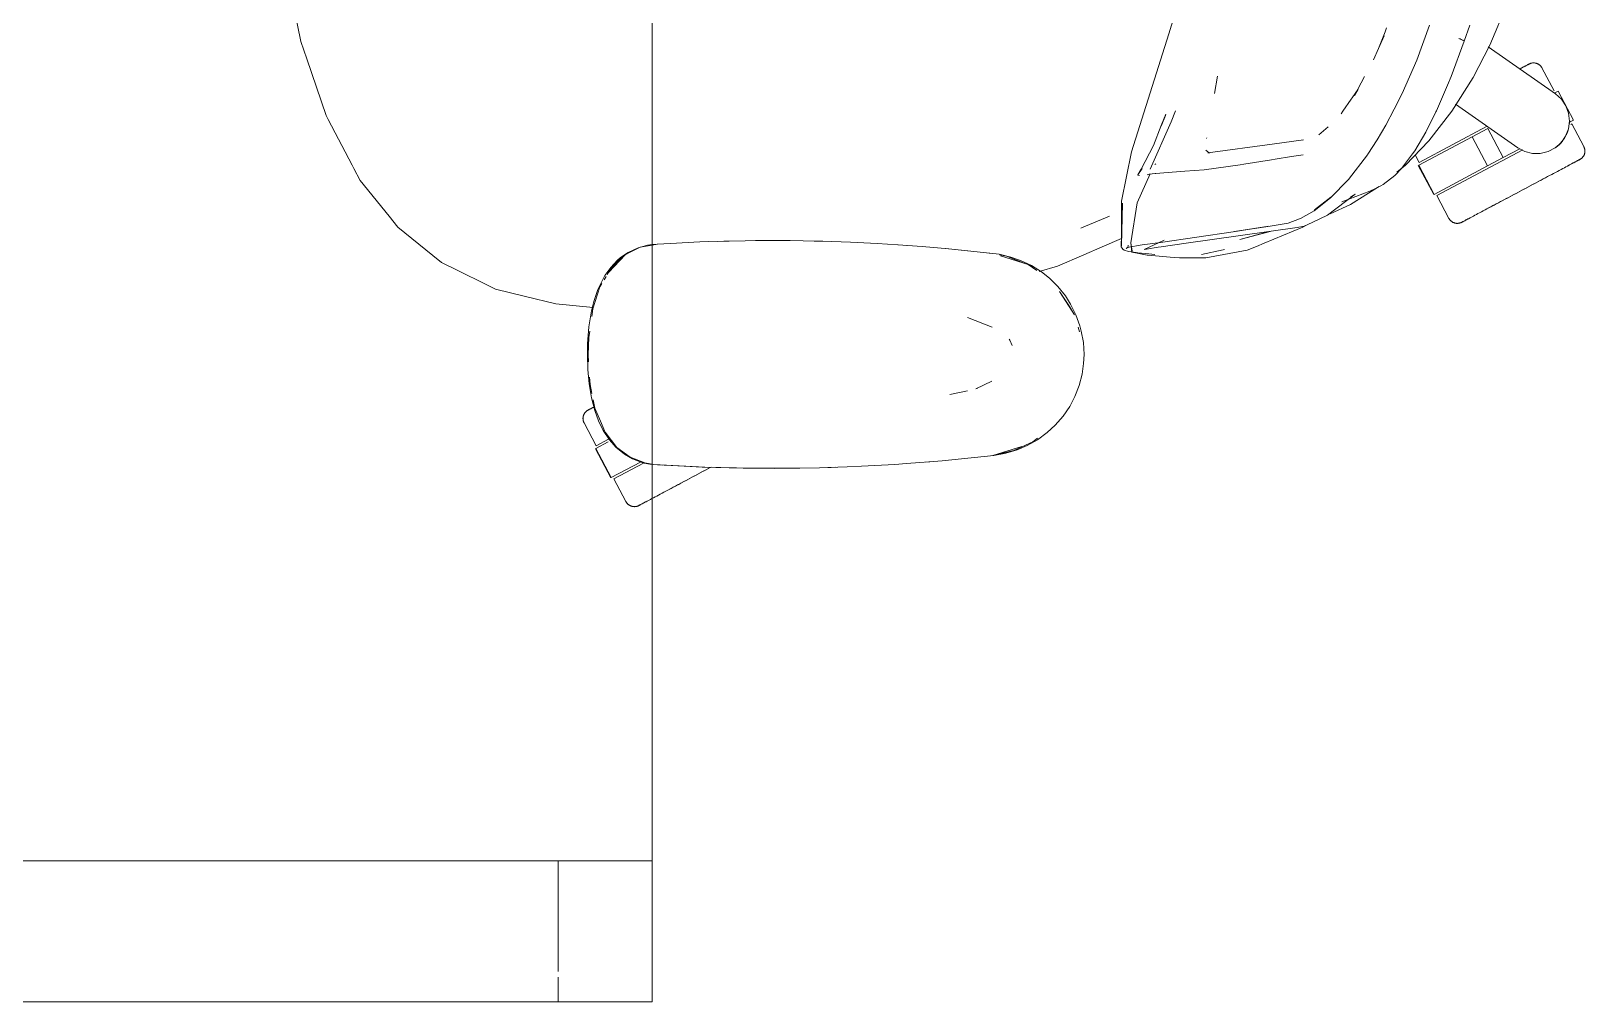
# Model space of a CAD drawing. Header units: millimetres. Extents: x 79795 to 317870, y -36033 to 97293.
# Drawn here: x 223304 to 223965, y 32610 to 33023 of the extents above; entities that cross this region are included whole.
import ezdxf

# ---------------------------------------------------------------- set-up
doc = ezdxf.new("R2010")
doc.units = ezdxf.units.MM
doc.header["$MEASUREMENT"] = 0
doc.layers.add('G-IMPT', color=8, linetype='CONTINUOUS', lineweight=9)
doc.layers.add('I-FURN', color=8, linetype='CONTINUOUS', lineweight=9)

msp = doc.modelspace()

# ---------------------------------------------------------------- linework, layer by layer
at = {"layer": 'G-IMPT'}
for p, q in [((223787.68, 33021.85), (223796.86, 33051.82)), ((223415.5, 33032.43), (223418.37, 33018.61)), ((223931.67, 33034.94), (223924.15, 33016.96)), ((223876.88, 33015.53), (223879.6, 33022.62)), ((223880.27, 33024.34), (223879.6, 33022.62)), ((223893.11, 33010.66), (223898.57, 33025.54)), ((223913.28, 33018.65), (223915.68, 33025.58)), ((223420.89, 33011.17), (223418.37, 33018.61)), ((223787.68, 33021.85), (223771.69, 32971.61)), ((223874.69, 33010.69), (223876.88, 33015.53)), ((223876.88, 33015.53), (223879.19, 33020.98)), ((223907.74, 33003.68), (223913.31, 33018.65)), ((223912.04, 33019.43), (223910.99, 33019.86)), ((223910.99, 33019.86), (223911.58, 33019.63)), ((223912.04, 33019.43), (223911.58, 33019.63)), ((223912.04, 33019.43), (223912.69, 33019.15)), ((223912.04, 33019.43), (223912.87, 33019.05)), ((223912.69, 33019.15), (223912.87, 33019.05)), ((223913.28, 33018.78), (223912.87, 33019.05)), ((223912.87, 33019.05), (223913.27, 33018.83)), ((223913.28, 33018.78), (223913.27, 33018.83)), ((223913.31, 33018.65), (223913.28, 33018.78)), ((223913.28, 33018.78), (223913.28, 33018.65)), ((223917.06, 33003.19), (223924.15, 33016.96)), ((223420.89, 33011.17), (223429.04, 32987.08)), ((223893.11, 33010.66), (223886.94, 32996.43)), ((223808.4, 33003.74), (223806.99, 32996.48)), ((223870.81, 33003.64), (223866.63, 32995.54)), ((223906.26, 33000), (223907.74, 33003.68)), ((223908.09, 32988.89), (223917.06, 33003.19)), ((223868.13, 32998.31), (223865.57, 32994.56)), ((223868.13, 32998.31), (223866.63, 32995.54)), ((223883.55, 32989.7), (223886.94, 32996.43)), ((223901.49, 32989.05), (223906.26, 33000)), ((223790.41, 32989.01), (223788.67, 32984.43)), ((223865.18, 32993.98), (223861.68, 32988.85)), ((223865.57, 32994.56), (223865.18, 32993.98)), ((223883.55, 32989.7), (223879.98, 32982.91)), ((223901.49, 32989.05), (223896.96, 32979.99)), ((223901.49, 32989.05), (223897.27, 32980.59)), ((223908.09, 32988.89), (223898.28, 32976.29)), ((223901.27, 32988.6), (223901.49, 32989.05)), ((223429.91, 32985.42), (223429.04, 32987.08)), ((223440.21, 32965.91), (223429.91, 32985.42)), ((223788.67, 32984.43), (223779.74, 32964.27)), ((223781.11, 32974.32), (223784.37, 32982.79)), ((223786.39, 32987.69), (223784.36, 32982.59)), ((223784.36, 32982.59), (223786.16, 32987.12)), ((223784.37, 32982.79), (223786.39, 32987.69)), ((223861.68, 32988.85), (223860.93, 32987.74)), ((223876.21, 32976.68), (223879.98, 32982.91)), ((223901.27, 32988.6), (223896.96, 32979.99)), ((223803.72, 32977.26), (223803.77, 32977.61)), ((223831.56, 32974.93), (223844.91, 32976.71)), ((223844.91, 32976.71), (223844.44, 32976.57)), ((223855.41, 32982.21), (223851.5, 32978.88)), ((223876.21, 32976.68), (223872.33, 32970.59)), ((223888.32, 32966), (223898.28, 32976.29)), ((223896.96, 32979.99), (223892.23, 32972)), ((223896.96, 32979.99), (223897.27, 32980.59)), ((223771.69, 32971.61), (223767.49, 32950.65)), ((223781.11, 32974.32), (223775.84, 32964.21)), ((223803.37, 32972.31), (223804.93, 32971.07)), ((223831.56, 32974.93), (223804.22, 32971.2)), ((223804.22, 32971.2), (223804.49, 32971.15)), ((223804.72, 32971.11), (223804.49, 32971.15)), ((223839.75, 32969.58), (223832.91, 32968.52)), ((223839.75, 32969.58), (223844.82, 32970.33)), ((223864.14, 32959.89), (223872.16, 32970.33)), ((223872.16, 32970.33), (223872.33, 32970.59)), ((223886.65, 32964.58), (223891.37, 32970.71)), ((223891.37, 32970.71), (223892.23, 32972)), ((223440.21, 32965.91), (223440.94, 32964.54)), ((223443.64, 32959.41), (223440.94, 32964.54)), ((223774.49, 32961.76), (223776.33, 32964.46)), ((223774.49, 32961.76), (223775.84, 32964.21)), ((223782.12, 32966.44), (223781.68, 32966.17)), ((223785.54, 32962.67), (223782.13, 32962.42)), ((223785.54, 32962.67), (223794.39, 32963.31)), ((223802.63, 32963.92), (223794.39, 32963.31)), ((223802.71, 32963.93), (223802.63, 32963.92)), ((223802.71, 32963.93), (223817.92, 32966.14)), ((223817.92, 32966.14), (223819.48, 32966.39)), ((223819.48, 32966.39), (223831.25, 32968.26)), ((223832.91, 32968.52), (223831.25, 32968.26)), ((223886.65, 32964.58), (223883.76, 32961.55)), ((223884.65, 32963), (223888.32, 32966)), ((223443.64, 32959.41), (223455.85, 32944.27)), ((223774.12, 32949.95), (223779.71, 32962.24)), ((223774.49, 32961.76), (223774.45, 32961.93)), ((223774.51, 32961.63), (223774.49, 32961.76)), ((223775.2, 32961.48), (223774.51, 32961.63)), ((223778.47, 32961.79), (223779.24, 32962.07)), ((223779.3, 32962.09), (223779.24, 32962.07)), ((223781.76, 32962.38), (223779.3, 32962.09)), ((223781.76, 32962.38), (223782.13, 32962.42)), ((223856.4, 32951.99), (223864.14, 32959.89)), ((223876.4, 32956.38), (223864.95, 32949.26)), ((223875.32, 32955.9), (223873.09, 32954.83)), ((223877.76, 32957.07), (223875.32, 32955.9)), ((223876.4, 32956.38), (223877.17, 32956.88)), ((223877.76, 32957.07), (223878.89, 32957.69)), ((223878.89, 32957.69), (223883.76, 32961.55)), ((223767.93, 32949.76), (223767.35, 32931.32)), ((223767.49, 32950.65), (223767.45, 32931.78)), ((223767.93, 32949.76), (223767.45, 32931.78)), ((223774.12, 32949.95), (223771.41, 32932.9)), ((223856.4, 32951.99), (223849.44, 32946.57)), ((223849.66, 32946.9), (223856.61, 32952.3)), ((223849.66, 32946.9), (223853.04, 32949.49)), ((223856.61, 32952.3), (223853.04, 32949.49)), ((223866.84, 32953.55), (223855.19, 32944.64)), ((223864.95, 32949.26), (223856.32, 32945.28)), ((223861.18, 32950.32), (223873.09, 32954.83)), ((223866.84, 32953.55), (223864.89, 32952.44)), ((223459.61, 32939.61), (223455.85, 32944.27)), ((223762.35, 32944.22), (223750.49, 32939.3)), ((223843.18, 32943.07), (223838.39, 32941.32)), ((223843.18, 32943.07), (223843.6, 32943.29)), ((223849.44, 32946.57), (223843.6, 32943.29)), ((223855.19, 32944.64), (223848.61, 32941.57)), ((223474.56, 32927.44), (223459.61, 32939.61)), ((223750.23, 32939.19), (223750.49, 32939.3)), ((223814.95, 32937.63), (223784.08, 32933.07)), ((223795.04, 32932.68), (223842.26, 32939.36)), ((223814.95, 32937.63), (223830.14, 32939.95)), ((223815.55, 32937.72), (223830.72, 32940.02)), ((223815.55, 32937.72), (223830.14, 32939.95)), ((223817.84, 32934.23), (223830.78, 32937.74)), ((223817.84, 32934.23), (223829.73, 32937.59)), ((223844.69, 32939.52), (223828.24, 32932.72)), ((223838.39, 32941.32), (223830.72, 32940.02)), ((223842.26, 32939.36), (223845.25, 32940)), ((223845.86, 32940.29), (223844.69, 32939.52)), ((223848.61, 32941.57), (223845.25, 32940)), ((223557.59, 32928.82), (223561.91, 32930.81)), ((223558.5, 32928.9), (223562.76, 32931)), ((223565.87, 32931.87), (223561.91, 32930.81)), ((223562.76, 32931), (223567.8, 32931.94)), ((223567.8, 32932.11), (223565.87, 32931.87)), ((223567.8, 32931.94), (223570.1, 32932.37)), ((223569.88, 32932.37), (223567.8, 32932.11)), ((223575.54, 32932.66), (223569.88, 32932.37)), ((223575.54, 32932.66), (223588.1, 32933.27)), ((223591.65, 32933.39), (223588.1, 32933.27)), ((223607.32, 32933.77), (223591.65, 32933.39)), ((223595.69, 32933.48), (223598.37, 32933.6)), ((223600.59, 32933.6), (223598.37, 32933.6)), ((223607.32, 32933.77), (223611.83, 32933.82)), ((223611.83, 32933.82), (223626.54, 32933.82)), ((223632.01, 32933.75), (223626.54, 32933.82)), ((223632.01, 32933.75), (223644.32, 32933.45)), ((223638.79, 32933.61), (223636.71, 32933.61)), ((223640.45, 32933.53), (223638.79, 32933.61)), ((223652.2, 32933.16), (223644.32, 32933.45)), ((223652.2, 32933.16), (223663.5, 32932.62)), ((223672.38, 32932.06), (223663.5, 32932.62)), ((223672.38, 32932.06), (223682.66, 32931.33)), ((223674.42, 32931.92), (223672.51, 32932.01)), ((223674.42, 32931.92), (223675.83, 32931.79)), ((223694.06, 32930.34), (223682.66, 32931.33)), ((223715.5, 32927.99), (223692.54, 32930.45)), ((223692.54, 32930.45), (223712.68, 32928.32)), ((223715.5, 32927.99), (223694.06, 32930.34)), ((223751.46, 32927.77), (223759.29, 32931.19)), ((223759.29, 32931.19), (223767.46, 32934.76)), ((223767.32, 32931.2), (223767.51, 32932.07)), ((223767.32, 32931.2), (223767.72, 32930.63)), ((223767.35, 32931.32), (223767.45, 32931.78)), ((223767.45, 32931.78), (223767.49, 32931.96)), ((223767.51, 32932.07), (223767.49, 32931.96)), ((223768.09, 32930.13), (223767.72, 32930.63)), ((223768.09, 32930.13), (223768.63, 32929.81)), ((223770.49, 32929.26), (223768.63, 32929.81)), ((223770.58, 32931.02), (223769.48, 32930.46)), ((223769.98, 32930.86), (223769.48, 32930.46)), ((223769.96, 32930.85), (223776.22, 32931.96)), ((223770.58, 32931.02), (223769.96, 32930.85)), ((223770.3, 32931.4), (223769.98, 32930.86)), ((223770.3, 32931.4), (223770.38, 32931.9)), ((223772.1, 32929.32), (223771.41, 32932.9)), ((223772.1, 32929.32), (223771.47, 32932.87)), ((223771.47, 32932.87), (223771.86, 32928.91)), ((223784.08, 32933.07), (223776.22, 32931.96)), ((223785.63, 32934.05), (223777.19, 32930.05)), ((223777.19, 32930.05), (223778.06, 32930.19)), ((223778.06, 32930.19), (223783.08, 32931.03)), ((223783.08, 32931.03), (223784.38, 32931.24)), ((223795.04, 32932.68), (223784.38, 32931.24)), ((223801.46, 32927.91), (223810.76, 32929.95)), ((223803.32, 32926.5), (223821.02, 32929.74)), ((223810.76, 32929.95), (223811.34, 32930.1)), ((223821.02, 32929.74), (223824.88, 32931.33)), ((223828.24, 32932.72), (223824.88, 32931.33)), ((223474.56, 32927.44), (223478.21, 32924.46)), ((223478.21, 32924.46), (223485.38, 32920.94)), ((223549.36, 32920.4), (223556.26, 32927.8)), ((223553.05, 32925.48), (223550.18, 32922.44)), ((223550.55, 32922.49), (223556.26, 32927.8)), ((223550.77, 32922.03), (223553.85, 32925.56)), ((223553.05, 32925.48), (223554.37, 32926.62)), ((223556.26, 32927.8), (223553.85, 32925.56)), ((223557.59, 32928.82), (223554.37, 32926.62)), ((223558.5, 32928.9), (223556.26, 32927.8)), ((223711.17, 32928.47), (223712.68, 32928.32)), ((223715.5, 32927.99), (223712.68, 32928.32)), ((223715.5, 32927.99), (223720.46, 32926.84)), ((223715.57, 32927.78), (223718.63, 32927.2)), ((223727.85, 32923.59), (223715.99, 32927.41)), ((223725.14, 32924.49), (223715.99, 32927.41)), ((223718.63, 32927.2), (223726.81, 32924)), ((223724.59, 32925.39), (223720.46, 32926.84)), ((223729.17, 32923.2), (223724.59, 32925.39)), ((223727.85, 32923.59), (223725.14, 32924.49)), ((223727.85, 32923.59), (223731.43, 32921.17)), ((223729.17, 32923.2), (223733.5, 32920.47)), ((223740.33, 32922.91), (223732.51, 32920.65)), ((223740.33, 32922.91), (223751.46, 32927.77)), ((223773.77, 32928.73), (223770.49, 32929.26)), ((223774.18, 32928.47), (223771.86, 32928.91)), ((223773.77, 32928.73), (223774.38, 32928.65)), ((223774.18, 32928.47), (223778.43, 32927.66)), ((223779.07, 32928.13), (223774.38, 32928.65)), ((223778.9, 32927.62), (223778.43, 32927.66)), ((223788.23, 32926.81), (223778.9, 32927.62)), ((223779.07, 32928.13), (223781.66, 32927.92)), ((223788.23, 32926.81), (223792.18, 32926.47)), ((223792.18, 32926.47), (223796.35, 32926.47)), ((223803.32, 32926.5), (223796.35, 32926.47)), ((223496.85, 32915.29), (223485.38, 32920.94)), ((223544.72, 32912.97), (223546.93, 32917.61)), ((223546.93, 32917.61), (223547.74, 32918.98)), ((223547.33, 32917.11), (223548.2, 32918.55)), ((223550.18, 32922.44), (223547.74, 32918.98)), ((223548.67, 32919.34), (223550.55, 32922.49)), ((223549.36, 32920.4), (223550.64, 32921.87)), ((223736.8, 32917.84), (223733.5, 32920.47)), ((223740.41, 32914.29), (223736.8, 32917.84)), ((223496.85, 32915.29), (223501.21, 32913.14)), ((223501.21, 32913.14), (223519.15, 32908.74)), ((223542.56, 32904.8), (223545.59, 32914.19)), ((223542.99, 32907.88), (223544.72, 32912.97)), ((223545.59, 32914.19), (223546.4, 32915.55)), ((223740.41, 32914.29), (223743.6, 32910.32)), ((223747.46, 32902.17), (223741.14, 32912.12)), ((223745.3, 32905.84), (223741.14, 32912.12)), ((223745.86, 32906.77), (223743.6, 32910.32)), ((223519.15, 32908.74), (223521.52, 32908.16)), ((223526.81, 32906.86), (223521.52, 32908.16)), ((223542.69, 32905.42), (223526.81, 32906.86)), ((223542.01, 32903.96), (223540.89, 32897.2)), ((223542.99, 32907.88), (223542.01, 32903.96)), ((223542.1, 32901.51), (223542.56, 32904.8)), ((223747.46, 32902.17), (223745.3, 32905.84)), ((223748.11, 32902.26), (223745.86, 32906.77)), ((223540.32, 32889.88), (223540.89, 32897.2)), ((223701.98, 32901.09), (223712.4, 32896.95)), ((223748.11, 32902.26), (223749.82, 32897.49)), ((223749.02, 32897.05), (223749.64, 32895.02)), ((223750.38, 32895.36), (223749.82, 32897.49)), ((223540.32, 32889.88), (223540.23, 32885.37)), ((223540.83, 32892.54), (223540.6, 32885.37)), ((223540.83, 32892.54), (223541.22, 32895.32)), ((223719.93, 32891.42), (223719.63, 32891.87)), ((223720.94, 32889.2), (223719.93, 32891.42)), ((223751.26, 32890.41), (223750.38, 32895.36)), ((223751.56, 32885.37), (223751.26, 32890.41)), ((223540.23, 32885.37), (223540.41, 32879.03)), ((223540.79, 32882.26), (223540.6, 32885.37)), ((223751.56, 32885.37), (223751.39, 32881.52)), ((223540.97, 32872.88), (223540.41, 32879.03)), ((223750.74, 32877.01), (223749.48, 32872.14)), ((223750.74, 32877.01), (223751.39, 32881.52)), ((223540.97, 32872.88), (223541.97, 32866.95)), ((223541.39, 32872.55), (223541.19, 32875.75)), ((223542.16, 32868.8), (223541.39, 32872.55)), ((223694.48, 32868.39), (223701.91, 32869.96)), ((223712.31, 32873.99), (223705.53, 32870.73)), ((223706.38, 32870.97), (223705.53, 32870.73)), ((223747.64, 32867.43), (223749.48, 32872.14)), ((223543.4, 32861.47), (223541.97, 32866.95)), ((223543.43, 32862.59), (223542.72, 32866.05)), ((223745.45, 32863.27), (223747.64, 32867.43)), ((223543.4, 32861.47), (223544.99, 32857.14)), ((223543.43, 32862.59), (223545.76, 32856.96)), ((223546.97, 32853.06), (223544.99, 32857.14)), ((223547.6, 32852.57), (223545.76, 32856.96)), ((223742.62, 32859.1), (223739.3, 32855.27)), ((223745.45, 32863.27), (223742.62, 32859.1)), ((223546.97, 32853.06), (223549.62, 32849.02)), ((223552.81, 32845.78), (223547.81, 32852.28)), ((223735.86, 32852.1), (223731.78, 32849.11)), ((223735.86, 32852.1), (223739.3, 32855.27)), ((223549.62, 32849.02), (223552.29, 32845.98)), ((223556.03, 32842.9), (223552.29, 32845.98)), ((223558.44, 32841.61), (223552.81, 32845.78)), ((223712.68, 32842.42), (223725.14, 32846.25)), ((223721.65, 32844.47), (223713.24, 32842.55)), ((223725.14, 32846.25), (223715.99, 32843.34)), ((223723.1, 32844.78), (223718.24, 32843.32)), ((223721.65, 32844.47), (223729.71, 32848.2)), ((223727.34, 32846.59), (223723.1, 32844.78)), ((223727.34, 32846.59), (223731.78, 32849.11)), ((223731.82, 32849.8), (223729.71, 32848.2)), ((223559.47, 32840.94), (223556.03, 32842.9)), ((223564.63, 32839.2), (223558.44, 32841.61)), ((223559.47, 32840.94), (223563.11, 32839.55)), ((223564.45, 32839.18), (223563.11, 32839.55)), ((223564.45, 32839.18), (223566.85, 32838.74)), ((223564.63, 32839.2), (223567.8, 32838.72)), ((223568.5, 32838.49), (223566.85, 32838.74)), ((223589.07, 32837.44), (223568.5, 32838.49)), ((223590.28, 32837.4), (223568.5, 32838.49)), ((223568.5, 32838.49), (223570.1, 32838.37)), ((223572.33, 32838.29), (223570.1, 32838.37)), ((223590.28, 32837.4), (223570.1, 32838.37)), ((223610.47, 32836.93), (223589.07, 32837.44)), ((223600.63, 32837.09), (223589.07, 32837.44)), ((223589.07, 32837.44), (223590.28, 32837.4)), ((223610.47, 32836.93), (223590.28, 32837.4)), ((223630.65, 32836.98), (223600.63, 32837.09)), ((223610.47, 32836.93), (223600.63, 32837.09)), ((223600.63, 32837.09), (223619.86, 32836.89)), ((223608.43, 32836.95), (223606.52, 32837.02)), ((223610.47, 32836.97), (223608.43, 32836.95)), ((223630.65, 32836.98), (223610.47, 32836.93)), ((223630.65, 32836.98), (223619.86, 32836.89)), ((223630.65, 32836.98), (223639.07, 32837.14)), ((223650.83, 32837.53), (223639.07, 32837.14)), ((223644.01, 32837.28), (223642.51, 32837.27)), ((223645.94, 32837.39), (223644.01, 32837.28)), ((223650.83, 32837.53), (223656.85, 32837.79)), ((223670.99, 32838.6), (223656.85, 32837.79)), ((223676.08, 32838.92), (223670.99, 32838.6)), ((223676.08, 32838.92), (223691.14, 32840.17)), ((223684.26, 32839.57), (223685.94, 32839.74)), ((223691.14, 32840.17), (223695.27, 32840.52)), ((223695.27, 32840.52), (223713.19, 32842.42)), ((223712.68, 32842.42), (223715.99, 32843.34)), ((223713.19, 32842.42), (223718.24, 32843.32))]:
    msp.add_line(p, q, dxfattribs=at)
at = {"layer": 'I-FURN'}
for p, q in [((223567.8, 32609.83), (223567.8, 34209.83)), ((223567.8, 34209.83), (223567.8, 32609.83)), ((223923.53, 33016.29), (223952.12, 32996.27)), ((223940.42, 33008.72), (223940.2, 33008.6)), ((223940.31, 33008.65), (223940.51, 33008.76)), ((223940.6, 33008.81), (223940.42, 33008.72)), ((223940.51, 33008.76), (223940.67, 33008.85)), ((223940.74, 33008.89), (223940.6, 33008.81)), ((223940.67, 33008.85), (223940.8, 33008.91)), ((223940.84, 33008.94), (223940.74, 33008.89)), ((223940.8, 33008.91), (223940.88, 33008.96)), ((223940.91, 33008.97), (223940.84, 33008.94)), ((223940.88, 33008.96), (223940.92, 33008.98)), ((223940.93, 33008.98), (223940.91, 33008.97)), ((223940.92, 33008.98), (223940.93, 33008.98)), ((223940.93, 33008.98), (223941.07, 33009.05)), ((223941.07, 33009.05), (223941.22, 33009.12)), ((223941.22, 33009.12), (223941.36, 33009.18)), ((223941.36, 33009.18), (223941.52, 33009.24)), ((223941.52, 33009.24), (223941.67, 33009.29)), ((223941.67, 33009.29), (223941.83, 33009.33)), ((223941.83, 33009.33), (223941.98, 33009.37)), ((223941.98, 33009.37), (223942.14, 33009.4)), ((223942.14, 33009.4), (223942.3, 33009.42)), ((223942.3, 33009.42), (223942.46, 33009.44)), ((223942.46, 33009.44), (223942.62, 33009.45)), ((223942.62, 33009.45), (223942.78, 33009.45)), ((223942.78, 33009.45), (223942.94, 33009.45)), ((223942.94, 33009.45), (223943.1, 33009.44)), ((223943.1, 33009.44), (223943.27, 33009.43)), ((223943.27, 33009.43), (223943.42, 33009.41)), ((223943.42, 33009.41), (223943.58, 33009.38)), ((223943.58, 33009.38), (223943.74, 33009.35)), ((223943.74, 33009.35), (223943.9, 33009.31)), ((223943.9, 33009.31), (223944.05, 33009.26)), ((223944.05, 33009.26), (223944.2, 33009.21)), ((223944.2, 33009.21), (223944.35, 33009.15)), ((223944.35, 33009.15), (223944.5, 33009.08)), ((223944.5, 33009.08), (223944.65, 33009.01)), ((223944.65, 33009.01), (223944.79, 33008.94)), ((223944.79, 33008.94), (223944.93, 33008.86)), ((223944.93, 33008.86), (223945.06, 33008.77)), ((223945.06, 33008.77), (223945.2, 33008.68)), ((223936.79, 33006.78), (223937.33, 33007.07)), ((223937.6, 33007.22), (223937.09, 33006.94)), ((223937.33, 33007.07), (223937.83, 33007.34)), ((223938.08, 33007.47), (223937.6, 33007.22)), ((223937.83, 33007.34), (223938.29, 33007.58)), ((223938.53, 33007.71), (223938.08, 33007.47)), ((223938.29, 33007.58), (223938.72, 33007.81)), ((223938.94, 33007.93), (223938.53, 33007.71)), ((223938.72, 33007.81), (223939.12, 33008.02)), ((223939.31, 33008.12), (223938.94, 33007.93)), ((223939.12, 33008.02), (223939.47, 33008.21)), ((223939.65, 33008.3), (223939.31, 33008.12)), ((223939.47, 33008.21), (223939.79, 33008.38)), ((223939.95, 33008.46), (223939.65, 33008.3)), ((223939.79, 33008.38), (223940.07, 33008.53)), ((223940.2, 33008.6), (223939.95, 33008.46)), ((223940.07, 33008.53), (223940.31, 33008.65)), ((223945.2, 33008.68), (223945.32, 33008.58)), ((223945.32, 33008.58), (223945.45, 33008.48)), ((223945.45, 33008.48), (223945.57, 33008.37)), ((223945.57, 33008.37), (223945.68, 33008.26)), ((223945.68, 33008.26), (223945.8, 33008.14)), ((223945.8, 33008.14), (223945.9, 33008.02)), ((223945.9, 33008.02), (223946, 33007.89)), ((223946, 33007.89), (223946.1, 33007.76)), ((223946.1, 33007.76), (223946.19, 33007.63)), ((223946.19, 33007.63), (223946.28, 33007.49)), ((223946.28, 33007.49), (223946.36, 33007.35)), ((223946.36, 33007.35), (223946.38, 33007.32)), ((223951.53, 32997.63), (223946.38, 33007.32)), ((223951.88, 32996.69), (223953.28, 32997.43)), ((223951.97, 32996.73), (223951.88, 32996.69)), ((223952.12, 32996.27), (223954.63, 32994.01)), ((223959.85, 32985.07), (223953.28, 32997.43)), ((223936.07, 32973.34), (223909.63, 32991.85)), ((223954.63, 32994.01), (223956.53, 32991.22)), ((223956.53, 32991.22), (223957.7, 32988.06)), ((223894.13, 32967.11), (223922.83, 32982.37)), ((223958.08, 32984.71), (223957.66, 32981.37)), ((223957.7, 32988.06), (223958.08, 32984.71)), ((223958.05, 32985.08), (223958.45, 32984.32)), ((223959.85, 32985.07), (223958.45, 32984.32)), ((223958.45, 32984.32), (223958.54, 32984.37)), ((223958.66, 32983.3), (223959.04, 32983.5)), ((223964.19, 32973.82), (223959.04, 32983.5)), ((223893.95, 32965.88), (223916.66, 32977.96)), ((223916.66, 32977.96), (223923.3, 32981.49)), ((223923.23, 32965.6), (223916.66, 32977.96)), ((223929.87, 32969.13), (223923.3, 32981.49)), ((223953.67, 32974.6), (223955.96, 32977.38)), ((223956.44, 32978.22), (223954.5, 32975.46)), ((223957.66, 32981.37), (223956.44, 32978.22)), ((223892.46, 32970.27), (223894.13, 32967.11)), ((223901.65, 32952.99), (223938.25, 32972.45)), ((223929.87, 32969.13), (223923.23, 32965.6)), ((223936.93, 32972.88), (223929.87, 32969.13)), ((223939.04, 32971.75), (223936.07, 32973.34)), ((223942.31, 32970.93), (223939.04, 32971.75)), ((223945.68, 32970.9), (223942.31, 32970.93)), ((223948.97, 32971.69), (223945.68, 32970.9)), ((223951.96, 32973.24), (223948.97, 32971.69)), ((223954.5, 32975.46), (223951.96, 32973.24)), ((223952.25, 32973.44), (223953.67, 32974.6)), ((223963.46, 32969.06), (223963.34, 32968.95)), ((223963.57, 32969.17), (223963.46, 32969.06)), ((223963.68, 32969.29), (223963.57, 32969.17)), ((223963.78, 32969.42), (223963.68, 32969.29)), ((223963.88, 32969.55), (223963.78, 32969.42)), ((223963.97, 32969.68), (223963.88, 32969.55)), ((223964.06, 32969.81), (223963.97, 32969.68)), ((223964.14, 32969.95), (223964.06, 32969.81)), ((223964.22, 32970.09), (223964.14, 32969.95)), ((223964.19, 32973.82), (223964.26, 32973.67)), ((223964.29, 32970.24), (223964.22, 32970.09)), ((223964.26, 32973.67), (223964.33, 32973.53)), ((223964.35, 32970.39), (223964.29, 32970.24)), ((223964.33, 32973.53), (223964.39, 32973.38)), ((223964.41, 32970.54), (223964.35, 32970.39)), ((223964.39, 32973.38), (223964.44, 32973.23)), ((223964.47, 32970.69), (223964.41, 32970.54)), ((223964.44, 32973.23), (223964.49, 32973.07)), ((223964.51, 32970.84), (223964.47, 32970.69)), ((223964.49, 32973.07), (223964.54, 32972.92)), ((223964.55, 32971), (223964.51, 32970.84)), ((223964.54, 32972.92), (223964.57, 32972.76)), ((223964.59, 32971.16), (223964.55, 32971)), ((223964.57, 32972.76), (223964.6, 32972.6)), ((223964.61, 32971.32), (223964.59, 32971.16)), ((223964.6, 32972.6), (223964.63, 32972.44)), ((223964.63, 32971.48), (223964.61, 32971.32)), ((223964.63, 32972.44), (223964.64, 32972.28)), ((223964.65, 32971.64), (223964.63, 32971.48)), ((223964.64, 32972.28), (223964.65, 32972.12)), ((223964.65, 32972.12), (223964.66, 32971.96)), ((223964.66, 32971.8), (223964.65, 32971.64)), ((223964.66, 32971.96), (223964.66, 32971.8)), ((223893.78, 32965.79), (223900.35, 32953.43)), ((223900.52, 32953.52), (223893.95, 32965.88)), ((223923.23, 32965.6), (223900.52, 32953.52)), ((223951.35, 32962.43), (223952.18, 32962.87)), ((223952.18, 32962.87), (223952.98, 32963.29)), ((223952.98, 32963.29), (223953.75, 32963.7)), ((223953.75, 32963.7), (223954.5, 32964.1)), ((223954.5, 32964.1), (223955.23, 32964.49)), ((223955.23, 32964.49), (223955.92, 32964.86)), ((223955.92, 32964.86), (223956.58, 32965.21)), ((223956.58, 32965.21), (223957.22, 32965.55)), ((223957.22, 32965.55), (223957.82, 32965.87)), ((223958.13, 32966.03), (223957.55, 32965.72)), ((223957.82, 32965.87), (223958.39, 32966.17)), ((223958.68, 32966.32), (223958.13, 32966.03)), ((223958.39, 32966.17), (223958.92, 32966.45)), ((223959.2, 32966.6), (223958.68, 32966.32)), ((223958.92, 32966.45), (223959.42, 32966.72)), ((223959.68, 32966.86), (223959.2, 32966.6)), ((223959.42, 32966.72), (223959.89, 32966.97)), ((223960.13, 32967.09), (223959.68, 32966.86)), ((223959.89, 32966.97), (223960.32, 32967.2)), ((223960.54, 32967.31), (223960.13, 32967.09)), ((223960.32, 32967.2), (223960.71, 32967.4)), ((223960.91, 32967.51), (223960.54, 32967.31)), ((223960.71, 32967.4), (223961.07, 32967.59)), ((223961.24, 32967.69), (223960.91, 32967.51)), ((223961.07, 32967.59), (223961.39, 32967.76)), ((223961.54, 32967.85), (223961.24, 32967.69)), ((223961.39, 32967.76), (223961.67, 32967.91)), ((223961.8, 32967.98), (223961.54, 32967.85)), ((223961.67, 32967.91), (223961.91, 32968.04)), ((223962.02, 32968.1), (223961.8, 32967.98)), ((223961.91, 32968.04), (223962.11, 32968.15)), ((223962.2, 32968.2), (223962.02, 32968.1)), ((223962.11, 32968.15), (223962.27, 32968.23)), ((223962.34, 32968.27), (223962.2, 32968.2)), ((223962.27, 32968.23), (223962.39, 32968.3)), ((223962.44, 32968.32), (223962.34, 32968.27)), ((223962.39, 32968.3), (223962.47, 32968.34)), ((223962.5, 32968.36), (223962.44, 32968.32)), ((223962.47, 32968.34), (223962.52, 32968.36)), ((223962.52, 32968.37), (223962.5, 32968.36)), ((223962.56, 32968.39), (223962.52, 32968.37)), ((223962.52, 32968.36), (223962.52, 32968.37)), ((223962.7, 32968.47), (223962.56, 32968.39)), ((223962.84, 32968.55), (223962.7, 32968.47)), ((223962.97, 32968.64), (223962.84, 32968.55)), ((223963.1, 32968.74), (223962.97, 32968.64)), ((223963.22, 32968.84), (223963.1, 32968.74)), ((223963.34, 32968.95), (223963.22, 32968.84)), ((223938.12, 32955.39), (223939.12, 32955.92)), ((223939.66, 32956.21), (223938.66, 32955.68)), ((223939.12, 32955.92), (223940.12, 32956.46)), ((223940.66, 32956.74), (223939.66, 32956.21)), ((223940.12, 32956.46), (223941.12, 32956.99)), ((223941.66, 32957.27), (223940.66, 32956.74)), ((223941.12, 32956.99), (223942.11, 32957.51)), ((223942.64, 32957.8), (223941.66, 32957.27)), ((223942.11, 32957.51), (223943.09, 32958.04)), ((223943.62, 32958.32), (223942.64, 32957.8)), ((223943.09, 32958.04), (223944.07, 32958.56)), ((223944.59, 32958.83), (223943.62, 32958.32)), ((223944.07, 32958.56), (223945.03, 32959.07)), ((223945.55, 32959.34), (223944.59, 32958.83)), ((223945.03, 32959.07), (223945.98, 32959.57)), ((223946.49, 32959.84), (223945.55, 32959.34)), ((223945.98, 32959.57), (223946.92, 32960.07)), ((223947.42, 32960.34), (223946.49, 32959.84)), ((223946.92, 32960.07), (223947.84, 32960.56)), ((223948.34, 32960.82), (223947.42, 32960.34)), ((223947.84, 32960.56), (223948.75, 32961.04)), ((223948.75, 32961.04), (223949.64, 32961.52)), ((223949.64, 32961.52), (223950.51, 32961.98)), ((223950.51, 32961.98), (223951.35, 32962.43)), ((223901.65, 32952.99), (223906.8, 32943.3)), ((223926.92, 32949.44), (223926.02, 32948.96)), ((223926.43, 32949.18), (223927.35, 32949.66)), ((223927.85, 32949.93), (223926.92, 32949.44)), ((223927.35, 32949.66), (223928.28, 32950.16)), ((223928.78, 32950.43), (223927.85, 32949.93)), ((223928.28, 32950.16), (223929.22, 32950.66)), ((223929.73, 32950.93), (223928.78, 32950.43)), ((223929.22, 32950.66), (223930.18, 32951.17)), ((223930.7, 32951.45), (223929.73, 32950.93)), ((223930.18, 32951.17), (223931.15, 32951.68)), ((223931.67, 32951.96), (223930.7, 32951.45)), ((223931.15, 32951.68), (223932.12, 32952.2)), ((223932.66, 32952.49), (223931.67, 32951.96)), ((223932.12, 32952.2), (223933.11, 32952.73)), ((223933.65, 32953.01), (223932.66, 32952.49)), ((223933.11, 32952.73), (223934.11, 32953.26)), ((223934.64, 32953.54), (223933.65, 32953.01)), ((223934.11, 32953.26), (223935.1, 32953.79)), ((223935.65, 32954.08), (223934.64, 32953.54)), ((223935.1, 32953.79), (223936.11, 32954.32)), ((223936.65, 32954.61), (223935.65, 32954.08)), ((223936.11, 32954.32), (223937.11, 32954.86)), ((223937.66, 32955.14), (223936.65, 32954.61)), ((223937.11, 32954.86), (223938.12, 32955.39)), ((223938.66, 32955.68), (223937.66, 32955.14)), ((223906.82, 32943.26), (223906.8, 32943.3)), ((223906.9, 32943.12), (223906.82, 32943.26)), ((223906.98, 32942.99), (223906.9, 32943.12)), ((223907.07, 32942.85), (223906.98, 32942.99)), ((223907.17, 32942.72), (223907.07, 32942.85)), ((223907.27, 32942.6), (223907.17, 32942.72)), ((223913.86, 32942.49), (223914.23, 32942.69)), ((223914.45, 32942.81), (223914.05, 32942.6)), ((223914.23, 32942.69), (223914.64, 32942.91)), ((223914.88, 32943.03), (223914.45, 32942.81)), ((223914.64, 32942.91), (223915.09, 32943.15)), ((223915.34, 32943.28), (223914.88, 32943.03)), ((223915.09, 32943.15), (223915.57, 32943.4)), ((223915.84, 32943.55), (223915.34, 32943.28)), ((223915.57, 32943.4), (223916.09, 32943.68)), ((223916.38, 32943.83), (223915.84, 32943.55)), ((223916.09, 32943.68), (223916.64, 32943.97)), ((223916.95, 32944.13), (223916.38, 32943.83)), ((223916.64, 32943.97), (223917.22, 32944.28)), ((223917.22, 32944.28), (223917.84, 32944.61)), ((223917.84, 32944.61), (223918.49, 32944.95)), ((223918.49, 32944.95), (223919.16, 32945.31)), ((223919.16, 32945.31), (223919.87, 32945.69)), ((223919.87, 32945.69), (223920.61, 32946.08)), ((223920.61, 32946.08), (223921.37, 32946.48)), ((223921.37, 32946.48), (223922.16, 32946.9)), ((223922.16, 32946.9), (223922.97, 32947.33)), ((223922.97, 32947.33), (223923.8, 32947.78)), ((223924.26, 32948.02), (223923.41, 32947.57)), ((223923.8, 32947.78), (223924.66, 32948.23)), ((223925.13, 32948.48), (223924.26, 32948.02)), ((223924.66, 32948.23), (223925.54, 32948.7)), ((223926.02, 32948.96), (223925.13, 32948.48)), ((223925.54, 32948.7), (223926.43, 32949.18)), ((223907.38, 32942.48), (223907.27, 32942.6)), ((223907.49, 32942.36), (223907.38, 32942.48)), ((223907.6, 32942.25), (223907.49, 32942.36)), ((223907.72, 32942.14), (223907.6, 32942.25)), ((223907.85, 32942.04), (223907.72, 32942.14)), ((223907.98, 32941.94), (223907.85, 32942.04)), ((223908.11, 32941.85), (223907.98, 32941.94)), ((223908.24, 32941.76), (223908.11, 32941.85)), ((223908.38, 32941.68), (223908.24, 32941.76)), ((223908.52, 32941.6), (223908.38, 32941.68)), ((223908.67, 32941.53), (223908.52, 32941.6)), ((223908.82, 32941.47), (223908.67, 32941.53)), ((223908.97, 32941.41), (223908.82, 32941.47)), ((223909.12, 32941.36), (223908.97, 32941.41)), ((223909.27, 32941.31), (223909.12, 32941.36)), ((223909.43, 32941.27), (223909.27, 32941.31)), ((223909.59, 32941.24), (223909.43, 32941.27)), ((223909.75, 32941.21), (223909.59, 32941.24)), ((223909.91, 32941.19), (223909.75, 32941.21)), ((223910.07, 32941.17), (223909.91, 32941.19)), ((223910.23, 32941.16), (223910.07, 32941.17)), ((223910.39, 32941.16), (223910.23, 32941.16)), ((223910.55, 32941.17), (223910.39, 32941.16)), ((223910.71, 32941.18), (223910.55, 32941.17)), ((223910.87, 32941.2), (223910.71, 32941.18)), ((223911.03, 32941.22), (223910.87, 32941.2)), ((223911.19, 32941.25), (223911.03, 32941.22)), ((223911.35, 32941.29), (223911.19, 32941.25)), ((223911.5, 32941.33), (223911.35, 32941.29)), ((223911.66, 32941.38), (223911.5, 32941.33)), ((223911.81, 32941.43), (223911.66, 32941.38)), ((223911.96, 32941.49), (223911.81, 32941.43)), ((223912.1, 32941.56), (223911.96, 32941.49)), ((223912.25, 32941.63), (223912.1, 32941.56)), ((223912.29, 32941.66), (223912.25, 32941.64)), ((223912.25, 32941.63), (223912.27, 32941.65)), ((223912.25, 32941.64), (223912.25, 32941.63)), ((223912.27, 32941.65), (223912.33, 32941.68)), ((223912.38, 32941.7), (223912.29, 32941.66)), ((223912.33, 32941.68), (223912.43, 32941.73)), ((223912.5, 32941.77), (223912.38, 32941.7)), ((223912.43, 32941.73), (223912.57, 32941.81)), ((223912.66, 32941.85), (223912.5, 32941.77)), ((223912.57, 32941.81), (223912.75, 32941.9)), ((223912.86, 32941.96), (223912.66, 32941.85)), ((223912.75, 32941.9), (223912.97, 32942.02)), ((223913.1, 32942.09), (223912.86, 32941.96)), ((223912.97, 32942.02), (223913.23, 32942.16)), ((223913.38, 32942.24), (223913.1, 32942.09)), ((223913.23, 32942.16), (223913.52, 32942.31)), ((223913.7, 32942.41), (223913.38, 32942.24)), ((223913.52, 32942.31), (223913.86, 32942.49)), ((223914.05, 32942.6), (223913.7, 32942.41)), ((223538.38, 32858.26), (223538.39, 32858.42)), ((223538.38, 32858.1), (223538.38, 32858.26)), ((223538.39, 32857.94), (223538.38, 32858.1)), ((223538.39, 32858.42), (223538.41, 32858.58)), ((223538.4, 32857.78), (223538.39, 32857.94)), ((223538.42, 32857.62), (223538.4, 32857.78)), ((223538.41, 32858.58), (223538.43, 32858.74)), ((223538.44, 32857.46), (223538.42, 32857.62)), ((223538.43, 32858.74), (223538.46, 32858.9)), ((223538.47, 32857.3), (223538.44, 32857.46)), ((223538.46, 32858.9), (223538.49, 32859.06)), ((223538.51, 32857.14), (223538.47, 32857.3)), ((223538.49, 32859.06), (223538.53, 32859.21)), ((223538.55, 32856.98), (223538.51, 32857.14)), ((223538.53, 32859.21), (223538.58, 32859.37)), ((223538.6, 32856.83), (223538.55, 32856.98)), ((223538.58, 32859.37), (223538.63, 32859.52)), ((223538.65, 32856.68), (223538.6, 32856.83)), ((223538.63, 32859.52), (223538.69, 32859.67)), ((223538.71, 32856.53), (223538.65, 32856.68)), ((223538.69, 32859.67), (223538.75, 32859.82)), ((223538.75, 32859.82), (223538.82, 32859.96)), ((223538.82, 32859.96), (223538.9, 32860.1)), ((223538.9, 32860.1), (223538.98, 32860.24)), ((223538.98, 32860.24), (223539.07, 32860.38)), ((223539.07, 32860.38), (223539.16, 32860.51)), ((223539.16, 32860.51), (223539.26, 32860.64)), ((223539.26, 32860.64), (223539.36, 32860.76)), ((223539.36, 32860.76), (223539.47, 32860.88)), ((223539.47, 32860.88), (223539.58, 32861)), ((223539.58, 32861), (223539.7, 32861.11)), ((223539.7, 32861.11), (223539.82, 32861.22)), ((223539.82, 32861.22), (223539.94, 32861.32)), ((223539.94, 32861.32), (223540.07, 32861.41)), ((223540.07, 32861.41), (223540.21, 32861.5)), ((223540.21, 32861.5), (223540.34, 32861.59)), ((223540.34, 32861.59), (223540.48, 32861.67)), ((223540.48, 32861.67), (223540.52, 32861.69)), ((223540.52, 32861.69), (223540.54, 32861.7)), ((223540.53, 32861.69), (223540.52, 32861.69)), ((223540.57, 32861.72), (223540.53, 32861.69)), ((223540.54, 32861.7), (223540.6, 32861.73)), ((223540.65, 32861.76), (223540.57, 32861.72)), ((223540.6, 32861.73), (223540.7, 32861.79)), ((223540.77, 32861.82), (223540.65, 32861.76)), ((223540.7, 32861.79), (223540.84, 32861.86)), ((223540.93, 32861.91), (223540.77, 32861.82)), ((223540.84, 32861.86), (223541.02, 32861.96)), ((223541.14, 32862.02), (223540.93, 32861.91)), ((223541.02, 32861.96), (223541.24, 32862.07)), ((223541.38, 32862.15), (223541.14, 32862.02)), ((223541.24, 32862.07), (223541.5, 32862.21)), ((223541.66, 32862.29), (223541.38, 32862.15)), ((223541.5, 32862.21), (223541.8, 32862.37)), ((223541.97, 32862.46), (223541.66, 32862.29)), ((223541.8, 32862.37), (223542.13, 32862.55)), ((223542.33, 32862.65), (223541.97, 32862.46)), ((223542.13, 32862.55), (223542.51, 32862.75)), ((223542.72, 32862.86), (223542.33, 32862.65)), ((223542.51, 32862.75), (223542.92, 32862.96)), ((223543.15, 32863.09), (223542.72, 32862.86)), ((223538.78, 32856.38), (223538.71, 32856.53)), ((223538.85, 32856.24), (223538.78, 32856.38)), ((223538.85, 32856.24), (223544, 32846.55)), ((223543.65, 32845.23), (223550.22, 32832.87)), ((223543.82, 32845.32), (223549.11, 32848.14)), ((223550.39, 32832.96), (223543.82, 32845.32)), ((223544, 32846.55), (223549.2, 32849.31)), ((223562.9, 32839.61), (223550.39, 32832.96)), ((223551.52, 32832.43), (223564.18, 32839.16)), ((223590.99, 32836.43), (223591.98, 32836.95)), ((223592.51, 32837.24), (223591.53, 32836.71)), ((223591.98, 32836.95), (223592.96, 32837.48)), ((223551.52, 32832.43), (223556.67, 32822.74)), ((223579.6, 32830.37), (223578.65, 32829.87)), ((223579.09, 32830.1), (223580.05, 32830.61)), ((223580.57, 32830.89), (223579.6, 32830.37)), ((223580.05, 32830.61), (223581.02, 32831.12)), ((223581.54, 32831.4), (223580.57, 32830.89)), ((223581.02, 32831.12), (223581.99, 32831.64)), ((223582.53, 32831.93), (223581.54, 32831.4)), ((223581.99, 32831.64), (223582.98, 32832.17)), ((223583.52, 32832.45), (223582.53, 32831.93)), ((223582.98, 32832.17), (223583.98, 32832.7)), ((223584.51, 32832.98), (223583.52, 32832.45)), ((223583.98, 32832.7), (223584.97, 32833.23)), ((223585.52, 32833.52), (223584.51, 32832.98)), ((223584.97, 32833.23), (223585.98, 32833.76)), ((223586.52, 32834.05), (223585.52, 32833.52)), ((223585.98, 32833.76), (223586.98, 32834.3)), ((223587.53, 32834.59), (223586.52, 32834.05)), ((223586.98, 32834.3), (223587.99, 32834.83)), ((223588.53, 32835.12), (223587.53, 32834.59)), ((223587.99, 32834.83), (223588.99, 32835.37)), ((223589.53, 32835.65), (223588.53, 32835.12)), ((223588.99, 32835.37), (223589.99, 32835.9)), ((223590.53, 32836.18), (223589.53, 32835.65)), ((223589.99, 32835.9), (223590.99, 32836.43)), ((223591.53, 32836.71), (223590.53, 32836.18)), ((223566.51, 32823.41), (223567.09, 32823.72)), ((223567.09, 32823.72), (223567.71, 32824.05)), ((223567.71, 32824.05), (223568.36, 32824.39)), ((223568.36, 32824.39), (223569.03, 32824.75)), ((223569.03, 32824.75), (223569.74, 32825.13)), ((223569.74, 32825.13), (223570.48, 32825.52)), ((223570.48, 32825.52), (223571.24, 32825.93)), ((223571.24, 32825.93), (223572.03, 32826.34)), ((223572.03, 32826.34), (223572.84, 32826.78)), ((223572.84, 32826.78), (223573.67, 32827.22)), ((223574.13, 32827.46), (223573.28, 32827.01)), ((223573.67, 32827.22), (223574.53, 32827.68)), ((223575, 32827.93), (223574.13, 32827.46)), ((223574.53, 32827.68), (223575.41, 32828.14)), ((223575.89, 32828.4), (223575, 32827.93)), ((223575.41, 32828.14), (223576.3, 32828.62)), ((223576.79, 32828.88), (223575.89, 32828.4)), ((223576.3, 32828.62), (223577.22, 32829.1)), ((223577.72, 32829.37), (223576.79, 32828.88)), ((223577.22, 32829.1), (223578.15, 32829.6)), ((223578.65, 32829.87), (223577.72, 32829.37)), ((223578.15, 32829.6), (223579.09, 32830.1)), ((223556.69, 32822.7), (223556.67, 32822.74)), ((223556.77, 32822.56), (223556.69, 32822.7)), ((223556.85, 32822.43), (223556.77, 32822.56)), ((223556.94, 32822.29), (223556.85, 32822.43)), ((223557.04, 32822.16), (223556.94, 32822.29)), ((223557.14, 32822.04), (223557.04, 32822.16)), ((223557.25, 32821.92), (223557.14, 32822.04)), ((223557.36, 32821.8), (223557.25, 32821.92)), ((223557.47, 32821.69), (223557.36, 32821.8)), ((223557.59, 32821.58), (223557.47, 32821.69)), ((223557.72, 32821.48), (223557.59, 32821.58)), ((223557.85, 32821.38), (223557.72, 32821.48)), ((223557.98, 32821.29), (223557.85, 32821.38)), ((223558.11, 32821.2), (223557.98, 32821.29)), ((223558.25, 32821.12), (223558.11, 32821.2)), ((223558.39, 32821.04), (223558.25, 32821.12)), ((223558.54, 32820.97), (223558.39, 32821.04)), ((223558.69, 32820.91), (223558.54, 32820.97)), ((223558.84, 32820.85), (223558.69, 32820.91)), ((223558.99, 32820.8), (223558.84, 32820.85)), ((223559.14, 32820.75), (223558.99, 32820.8)), ((223559.3, 32820.71), (223559.14, 32820.75)), ((223559.46, 32820.68), (223559.3, 32820.71)), ((223559.62, 32820.65), (223559.46, 32820.68)), ((223559.78, 32820.63), (223559.62, 32820.65)), ((223559.94, 32820.61), (223559.78, 32820.63)), ((223560.1, 32820.61), (223559.94, 32820.61)), ((223560.26, 32820.6), (223560.1, 32820.61)), ((223560.42, 32820.61), (223560.26, 32820.6)), ((223560.58, 32820.62), (223560.42, 32820.61)), ((223560.74, 32820.64), (223560.58, 32820.62)), ((223560.9, 32820.66), (223560.74, 32820.64)), ((223561.06, 32820.69), (223560.9, 32820.66)), ((223561.22, 32820.73), (223561.06, 32820.69)), ((223561.37, 32820.77), (223561.22, 32820.73)), ((223561.53, 32820.82), (223561.37, 32820.77)), ((223561.68, 32820.87), (223561.53, 32820.82)), ((223561.83, 32820.94), (223561.68, 32820.87)), ((223561.97, 32821), (223561.83, 32820.94)), ((223562.12, 32821.08), (223561.97, 32821)), ((223562.16, 32821.1), (223562.12, 32821.08)), ((223562.12, 32821.08), (223562.14, 32821.09)), ((223562.12, 32821.08), (223562.12, 32821.08)), ((223562.14, 32821.09), (223562.2, 32821.12)), ((223562.25, 32821.14), (223562.16, 32821.1)), ((223562.2, 32821.12), (223562.3, 32821.17)), ((223562.37, 32821.21), (223562.25, 32821.14)), ((223562.3, 32821.17), (223562.44, 32821.25)), ((223562.53, 32821.3), (223562.37, 32821.21)), ((223562.44, 32821.25), (223562.62, 32821.34)), ((223562.73, 32821.4), (223562.53, 32821.3)), ((223562.62, 32821.34), (223562.84, 32821.46)), ((223562.97, 32821.53), (223562.73, 32821.4)), ((223562.84, 32821.46), (223563.1, 32821.6)), ((223563.25, 32821.68), (223562.97, 32821.53)), ((223563.1, 32821.6), (223563.39, 32821.75)), ((223563.57, 32821.85), (223563.25, 32821.68)), ((223563.39, 32821.75), (223563.73, 32821.93)), ((223563.92, 32822.04), (223563.57, 32821.85)), ((223563.73, 32821.93), (223564.1, 32822.13)), ((223564.32, 32822.25), (223563.92, 32822.04)), ((223564.1, 32822.13), (223564.51, 32822.35)), ((223564.75, 32822.47), (223564.32, 32822.25)), ((223564.51, 32822.35), (223564.96, 32822.59)), ((223565.21, 32822.72), (223564.75, 32822.47)), ((223564.96, 32822.59), (223565.44, 32822.84)), ((223565.71, 32822.99), (223565.21, 32822.72)), ((223565.44, 32822.84), (223565.96, 32823.12)), ((223566.25, 32823.27), (223565.71, 32822.99)), ((223565.96, 32823.12), (223566.51, 32823.41)), ((223566.82, 32823.58), (223566.25, 32823.27)), ((223527.8, 32669.83), (222807.8, 32669.83)), ((223132.8, 32669.83), (223567.8, 32669.83)), ((223567.8, 32669.83), (223527.8, 32669.83)), ((223527.8, 32622.73), (223527.8, 32669.83)), ((223527.8, 32622.73), (223527.8, 32669.83)), ((223567.8, 32609.83), (223567.8, 32669.83)), ((223567.8, 32669.83), (223567.8, 32609.83)), ((223527.8, 32609.83), (223527.8, 32620.41)), ((223527.8, 32609.83), (223527.8, 32620.41)), ((223567.8, 32609.83), (222767.8, 32609.83)), ((222767.8, 32609.83), (223567.8, 32609.83)), ((223567.8, 32609.83), (222767.8, 32609.83)), ((222807.8, 32609.83), (223527.8, 32609.83)), ((223527.8, 32609.83), (223567.8, 32609.83))]:
    msp.add_line(p, q, dxfattribs=at)
for points in [[(223958.05, 32985.08), (223958.06, 32984.85), (223958.06, 32984.31), (223958.02, 32983.64), (223957.98, 32983.27)], [(223955.11, 32976.17), (223954.78, 32975.75), (223954.45, 32975.32), (223954.02, 32974.93)]]:
    msp.add_open_spline(points, degree=3, dxfattribs=at)
msp.add_open_spline([(223957.46, 32980.66), (223957.31, 32980.19), (223957.09, 32979.57), (223956.79, 32978.93), (223956.72, 32978.78)], degree=3, knots=[-0.6, -0.6, -0.6, -0.6, -0.5, -0.4680239, -0.4680239, -0.4680239, -0.4680239], dxfattribs=at)

doc.saveas('drawing.dxf')
